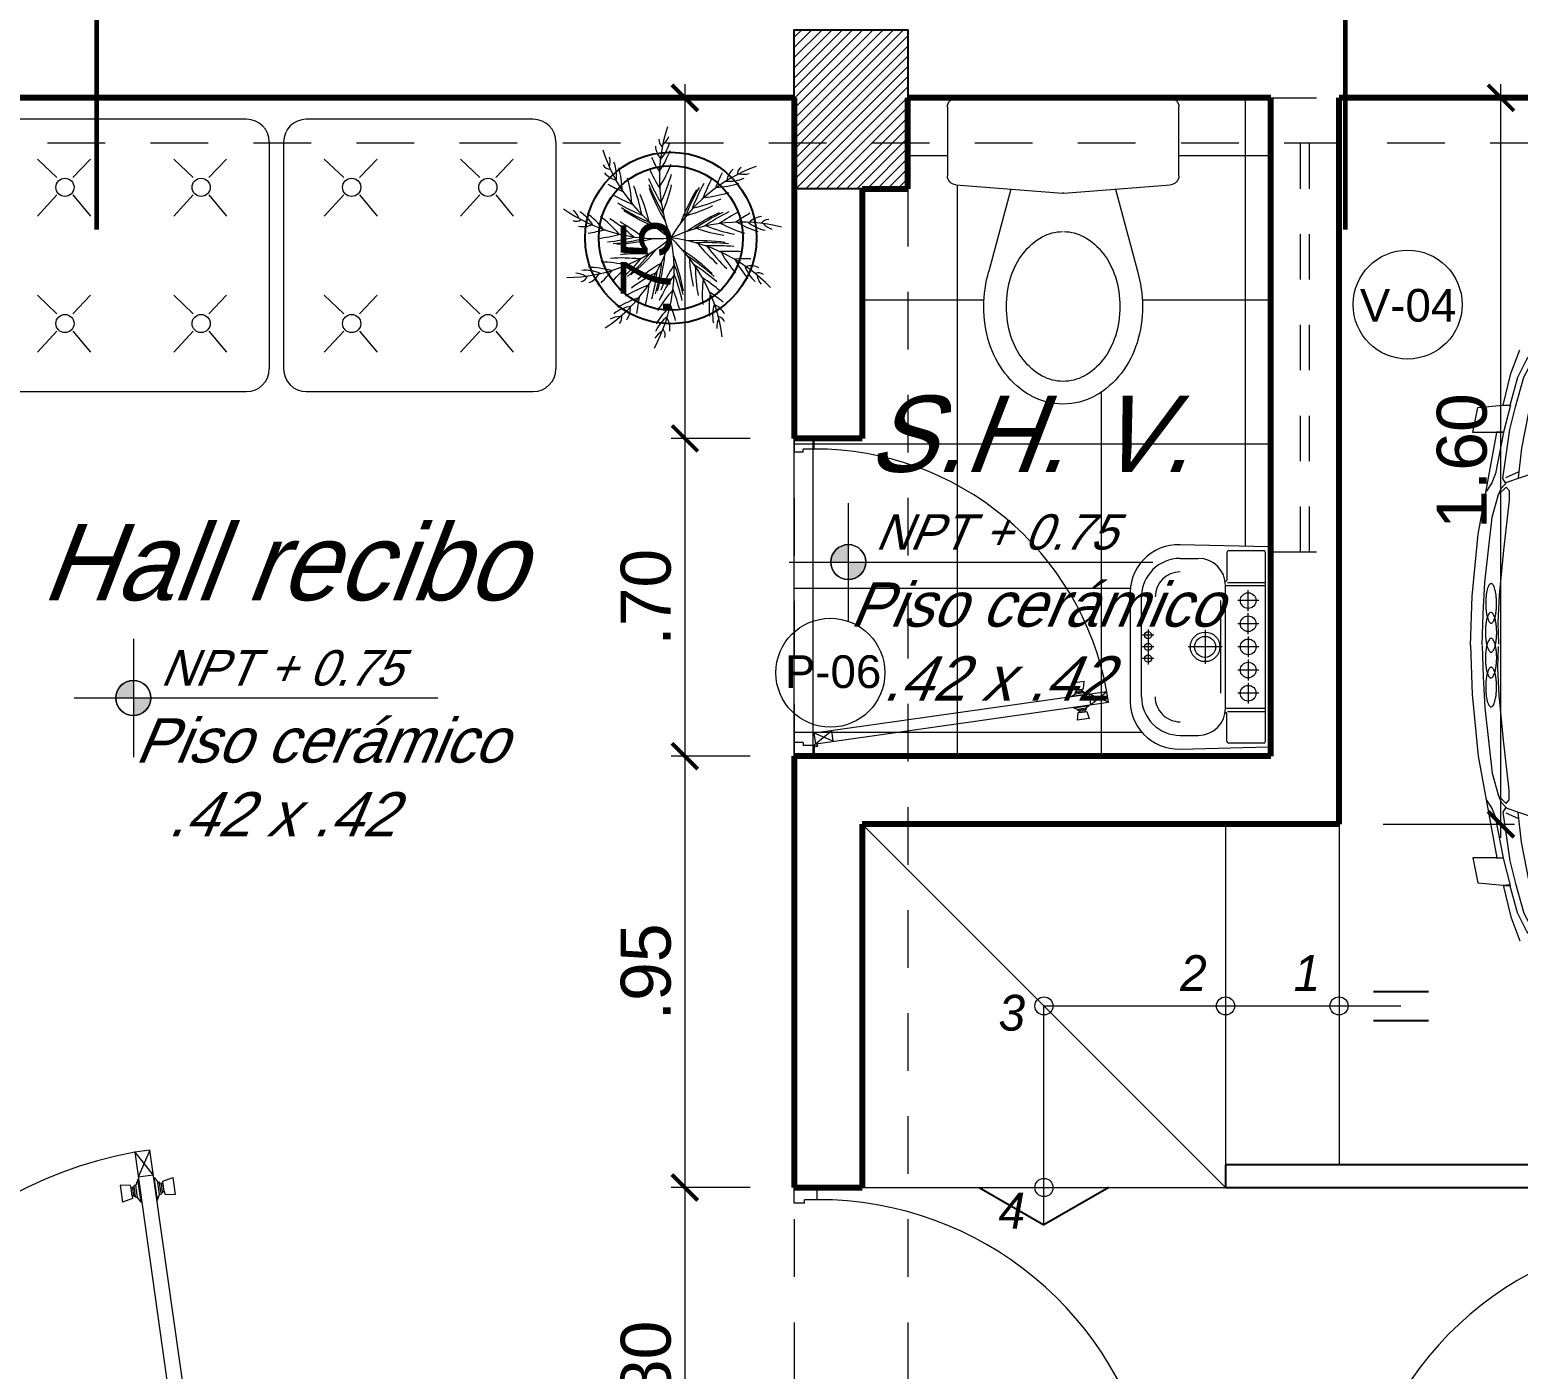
# Model space of a CAD drawing. Header units: millimetres. Extents: x 3779 to 7711, y 1445 to 3132.
# Drawn here: x 3863.638 to 3866.917, y 1485.009 to 1487.959 of the extents above; entities that cross this region are included whole.
import ezdxf

# ---------------------------------------------------------------- set-up
doc = ezdxf.new("R2010")
doc.units = ezdxf.units.MM
doc.header["$PDMODE"] = 3
for name, pattern in [('ACAD_ISO10W100', [18.5, 12, -3, 0.5, -3]), ('CENTER2', [1.125, 0.75, -0.125, 0.125, -0.125]), ('HIDDEN', [9.525, 6.35, -3.175])]:
    doc.linetypes.add(name, pattern=pattern)
for name, color, linetype, lineweight in [('cotas', 7, 'Continuous', 5), ('LINEA-DE-CORTE', 6, 'ACAD_ISO10W100', 60), ('MOBILIARIOS', 151, 'Continuous', 5), ('PERSONA', 7, 'Continuous', 9), ('pluma 0.5', 41, 'Continuous', 5), ('pluma 1', 1, 'Continuous', 9), ('pluma 2.5', 30, 'Continuous', 25), ('pluma 8', 98, 'Continuous', 80), ('proyecciones', 32, 'HIDDEN', 9), ('PUERTAS', 33, 'Continuous', 9), ('SANITARIOS', 40, 'Continuous', 9), ('TEXTO', 7, 'Continuous', 9), ('TEXTURAS', 35, 'Continuous', 5), ('VEJETACION', 3, 'Continuous', 9)]:
    doc.layers.add(name, color=color, linetype=linetype, lineweight=lineweight)
doc.styles.add('nombreambiente', font='stylu.ttf', dxfattribs={"oblique": 20})
doc.styles.get("Standard").update_dxf_attribs({"font": 'arial.ttf'})
doc.styles.add('TIMES', font='arial.ttf', dxfattribs={"height": 0.11})
doc.dimstyles.new('julio', dxfattribs={"dimtxt": 0.11, "dimasz": 0.057, "dimexe": 0.03, "dimexo": 0.097, "dimgap": 0.0295, "dimtad": 1, "dimzin": 4, "dimdsep": 46, "dimtxsty": 'TIMES', "dimblk": 'ARCHTICK', "dimcen": 0, "dimdle": 0.03, "dimclrd": 256, "dimclre": 256, "dimclrt": 256, "dimadec": 0, "dimazin": 0, "dimtfac": 1, "dimtix": 1, "dimtmove": 2, "dimatfit": 2, "dimldrblk": 'ARCHTICK', "dimfxl": 1, "dimtolj": 1, "dimtzin": 0, "dimlwd": 5, "dimlwe": 5, "dimarcsym": 0})

# ---------------------------------------------------------------- blocks, each defined once
blk = doc.blocks.new('khjkhjk')
at = {"layer": 'SANITARIOS'}
for p, q in [((987.6691, 424.6484), (987.8206, 424.6484)), ((987.6491, 424.1584), (987.6491, 424.6284)), ((987.8405, 424.6299), (987.8589, 424.3949)), ((987.85, 424.5084), (988.0309, 424.5568)), ((987.8589, 424.3918), (987.8405, 424.1568)), ((987.85, 424.2783), (988.0309, 424.2299)), ((987.8206, 424.1384), (987.6691, 424.1384))]:
    blk.add_line(p, q, dxfattribs=at)
for centre, radius, start, end in [((987.6691, 424.6284), 0.02, 90, 180), ((987.8206, 424.6284), 0.02, 4.4846, 90), ((988.1086, 424.3013), 0.2671, 90, 106.9016), ((988.1086, 424.3013), 0.2671, 72.5782, 90), ((988.1228, 424.3465), 0.2197, 52.8533, 72.5782), ((988.0944, 424.3465), 0.1697, 107.4218, 127.1467), ((988.1086, 424.3013), 0.2171, 90, 107.4218), ((988.1086, 424.3013), 0.2171, 72.5782, 90), ((988.1228, 424.3465), 0.1697, 52.8533, 72.5782), ((988.1445, 424.3751), 0.1837, 28.6682, 52.8533), ((988.0727, 424.3751), 0.1337, 127.1467, 151.3318), ((988.1445, 424.3751), 0.1337, 28.6682, 52.8533), ((988.0393, 424.3934), 0.0958, 151.3318, 179.1537), ((988.1778, 424.3934), 0.0958, 360, 28.6682), ((988.1778, 424.3934), 0.1458, 360, 28.6682), ((987.839, 424.3934), 0.02, 355.5154, 4.4846), ((988.0393, 424.3934), 0.0958, 180.8463, 208.6682), ((988.1778, 424.3934), 0.0958, 331.3318, 0), ((988.1778, 424.3934), 0.1458, 331.3318, 0), ((988.0727, 424.4116), 0.1337, 208.6682, 232.8533), ((988.1445, 424.4116), 0.1337, 307.1467, 331.3318), ((988.1445, 424.4116), 0.1837, 307.1467, 331.3318), ((988.0944, 424.4403), 0.1697, 232.8533, 252.5782), ((988.1086, 424.4855), 0.2171, 252.5782, 270), ((988.1086, 424.4855), 0.2171, 270, 287.4218), ((988.1228, 424.4403), 0.1697, 287.4218, 307.1467), ((988.1228, 424.4403), 0.2197, 287.4218, 307.1467), ((988.1086, 424.4855), 0.2671, 253.0984, 270), ((988.1086, 424.4855), 0.2671, 270, 287.4218), ((987.6691, 424.1584), 0.02, 180, 270), ((987.8206, 424.1584), 0.02, 270, 355.5154)]:
    blk.add_arc(centre, radius, start, end, dxfattribs=at)
blk = doc.blocks.new('iiuyu')
at = {"layer": 'pluma 1', "ltscale": 0.3}
h = blk.add_hatch(color=256, dxfattribs=at)
h.paths.add_polyline_path([(1118.6362, 393.0279, 0.414214), (1118.5977, 392.9893), (1118.6362, 392.9893)])
h.paths.add_polyline_path([(1118.6747, 392.9893), (1118.6362, 392.9893), (1118.6362, 392.9508, 0.414214)])
for p, q in [((1118.6362, 393.1195), (1118.6362, 392.8592)), ((1118.506, 392.9893), (1119.307, 392.9893))]:
    blk.add_line(p, q, dxfattribs=at)
blk.add_circle((1118.6362, 392.9893), 0.0385, dxfattribs=at)
for start, end in [(0, 180), (180, 0)]:
    blk.add_arc((1118.6362, 392.9893), 0.0385, start, end, dxfattribs=at)
blk = doc.blocks.new('lavavo 3')
at = {"layer": 'SANITARIOS'}
for p, q in [((1138.5237, 375.7609), (1138.5237, 375.8379)), ((1138.9437, 375.8419), (1138.5277, 375.8419)), ((1138.5937, 375.7584), (1138.5937, 375.8419)), ((1138.6007, 375.7539), (1138.6007, 375.8419)), ((1138.8707, 375.7539), (1138.8707, 375.8419)), ((1138.8777, 375.7584), (1138.8777, 375.8419)), ((1138.9477, 375.8379), (1138.9477, 375.7609)), ((1138.5277, 375.7569), (1138.5887, 375.7569)), ((1138.5907, 375.7539), (1138.5907, 375.7549)), ((1138.8707, 375.7539), (1138.6007, 375.7539)), ((1138.8807, 375.753), (1138.8807, 375.7549)), ((1138.9437, 375.7569), (1138.8827, 375.7569)), ((1138.8377, 375.7439), (1138.6337, 375.7439)), ((1138.5407, 375.6539), (1138.5407, 375.6939)), ((1138.9307, 375.6539), (1138.9307, 375.6939)), ((1138.8457, 375.5689), (1138.6257, 375.5689))]:
    blk.add_line(p, q, dxfattribs=at)
at = {"layer": 'SANITARIOS', "color": 4, "linetype": 'CENTER2', "ltscale": 0.04}
for p, q in [((1138.6337, 375.8269), (1138.6337, 375.7809)), ((1138.6847, 375.8269), (1138.6847, 375.7809)), ((1138.7357, 375.8269), (1138.7357, 375.7809)), ((1138.7867, 375.8269), (1138.7867, 375.7809)), ((1138.8377, 375.8269), (1138.8377, 375.7809)), ((1138.6567, 375.8039), (1138.6107, 375.8039)), ((1138.7077, 375.8039), (1138.6617, 375.8039)), ((1138.7127, 375.8039), (1138.7587, 375.8039)), ((1138.7637, 375.8039), (1138.8097, 375.8039)), ((1138.8147, 375.8039), (1138.8607, 375.8039)), ((1138.6982, 375.7089), (1138.7732, 375.7089))]:
    blk.add_line(p, q, dxfattribs=at)
at = {"layer": 'SANITARIOS', "color": 4}
blk.add_line((1138.7357, 375.7464), (1138.7357, 375.6714), dxfattribs=at)
at = {"layer": 'SANITARIOS', "color": 4, "linetype": 'CENTER2', "ltscale": 0.02}
for p, q in [((1138.7099, 375.5961), (1138.7099, 375.5706)), ((1138.7357, 375.5961), (1138.7357, 375.5706)), ((1138.7614, 375.5961), (1138.7614, 375.5706)), ((1138.6972, 375.5834), (1138.7227, 375.5834)), ((1138.7229, 375.5834), (1138.7484, 375.5834)), ((1138.7487, 375.5834), (1138.7742, 375.5834))]:
    blk.add_line(p, q, dxfattribs=at)
at = {"layer": 'SANITARIOS'}
blk.add_lwpolyline([(1138.5157, 375.8489), (1138.5107, 375.6539, 0.445971), (1138.6257, 375.5439), (1138.8457, 375.5439, 0.445971), (1138.9607, 375.6539), (1138.9557, 375.8489, 0.414214), (1138.9507, 375.8539), (1138.5207, 375.8539, 0.414214)], format="xyb", close=True, dxfattribs=at)
for centre, radius in [((1138.6337, 375.8039), 0.0173), ((1138.6847, 375.8039), 0.0173), ((1138.7357, 375.8039), 0.0173), ((1138.7867, 375.8039), 0.0173), ((1138.8377, 375.8039), 0.0173), ((1138.7357, 375.7089), 0.0325), ((1138.7357, 375.7089), 0.0232), ((1138.7099, 375.5834), 0.00775), ((1138.7357, 375.5834), 0.00775), ((1138.7614, 375.5834), 0.00775)]:
    blk.add_circle(centre, radius, dxfattribs=at)
for centre, radius, start, end in [((1138.5277, 375.8379), 0.004, 90, 180), ((1138.9437, 375.8379), 0.004, 360, 90), ((1138.5277, 375.7609), 0.004, 180, 270), ((1138.6007, 375.6939), 0.06, 90, 180), ((1138.5887, 375.7549), 0.002, 0, 90), ((1138.8707, 375.6939), 0.06, 0, 90), ((1138.8827, 375.7549), 0.002, 90, 180), ((1138.9437, 375.7609), 0.004, 270, 0), ((1138.6257, 375.6539), 0.085, 180, 270), ((1138.6257, 375.6539), 0.055, 180, 270), ((1138.8457, 375.6539), 0.085, 270, 0), ((1138.8457, 375.6539), 0.055, 270, 0)]:
    blk.add_arc(centre, radius, start, end, dxfattribs=at)
blk = doc.blocks.new('eqwqewr')
at = {"layer": 'PUERTAS'}
for p, q in [((0.1178, 0.7625, 4483.175), (0.0879, 0.7582, 4483.175)), ((0.0879, 0.7582, 4483.175), (0.2051, -0.0706, 4483.175)), ((0.235, -0.0663, 4483.175), (0.1178, 0.7625, 4483.175)), ((0.1248, 0.713, 4483.175), (0.0949, 0.7087, 4483.175)), ((0.1254, 0.7084, 4483.175), (0.1268, 0.7086, 4483.175)), ((0.1331, 0.6637, 4483.175), (0.1268, 0.7086, 4483.175)), ((0.1268, 0.7086, 4483.175), (0.1336, 0.6992, 4483.175)), ((0.1437, 0.7013, 4483.175), (0.1635, 0.7082, 4483.175)), ((0.1635, 0.7082, 4483.175), (0.1684, 0.6743, 4483.175)), ((0.0589, 0.6934, 4483.175), (0.0637, 0.6595, 4483.175)), ((0.0799, 0.6922, 4483.175), (0.0589, 0.6934, 4483.175)), ((0.0806, 0.6868, 4483.175), (0.0799, 0.6922, 4483.175)), ((0.084, 0.6873, 4483.175), (0.0806, 0.6868, 4483.175)), ((0.0828, 0.6718, 4483.175), (0.0806, 0.6868, 4483.175)), ((0.0871, 0.6898, 4483.175), (0.0837, 0.6893, 4483.175)), ((0.084, 0.6873, 4483.175), (0.0837, 0.6893, 4483.175)), ((0.0862, 0.6723, 4483.175), (0.084, 0.6873, 4483.175)), ((0.0902, 0.693, 4483.175), (0.0868, 0.6925, 4483.175)), ((0.0871, 0.6898, 4483.175), (0.0868, 0.6925, 4483.175)), ((0.0898, 0.6708, 4483.175), (0.0871, 0.6898, 4483.175)), ((0.0942, 0.704, 4483.175), (0.0902, 0.693, 4483.175)), ((0.0936, 0.6685, 4483.175), (0.0902, 0.693, 4483.175)), ((0.0955, 0.7042, 4483.175), (0.0942, 0.704, 4483.175)), ((0.1005, 0.6591, 4483.175), (0.0942, 0.704, 4483.175)), ((0.0987, 0.6817, 4483.175), (0.0987, 0.6817, 4483.175)), ((0.0987, 0.6817, 4483.175), (0.0987, 0.6817, 4483.175)), ((0.1336, 0.6992, 4483.175), (0.137, 0.6996, 4483.175)), ((0.1371, 0.6747, 4483.175), (0.1336, 0.6992, 4483.175)), ((0.1374, 0.6969, 4483.175), (0.137, 0.6996, 4483.175)), ((0.1374, 0.6969, 4483.175), (0.1408, 0.6974, 4483.175)), ((0.1401, 0.6779, 4483.175), (0.1374, 0.6969, 4483.175)), ((0.1411, 0.6954, 4483.175), (0.1408, 0.6974, 4483.175)), ((0.1411, 0.6954, 4483.175), (0.1445, 0.6958, 4483.175)), ((0.1432, 0.6804, 4483.175), (0.1411, 0.6954, 4483.175)), ((0.1432, 0.6804, 4483.175), (0.1466, 0.6809, 4483.175)), ((0.1432, 0.6804, 4483.175), (0.1435, 0.6784, 4483.175)), ((0.1445, 0.6958, 4483.175), (0.1437, 0.7013, 4483.175)), ((0.1466, 0.6809, 4483.175), (0.1445, 0.6958, 4483.175)), ((0.1466, 0.6809, 4483.175), (0.1474, 0.6755, 4483.175)), ((0.0835, 0.6664, 4483.175), (0.0637, 0.6595, 4483.175)), ((0.0862, 0.6723, 4483.175), (0.0828, 0.6718, 4483.175)), ((0.0828, 0.6718, 4483.175), (0.0835, 0.6664, 4483.175)), ((0.0862, 0.6723, 4483.175), (0.0864, 0.6703, 4483.175)), ((0.0898, 0.6708, 4483.175), (0.0864, 0.6703, 4483.175)), ((0.0898, 0.6708, 4483.175), (0.0902, 0.6681, 4483.175)), ((0.0936, 0.6685, 4483.175), (0.0902, 0.6681, 4483.175)), ((0.1005, 0.6591, 4483.175), (0.0936, 0.6685, 4483.175)), ((0.1019, 0.6593, 4483.175), (0.1005, 0.6591, 4483.175)), ((0.1318, 0.6635, 4483.175), (0.1331, 0.6637, 4483.175)), ((0.1331, 0.6637, 4483.175), (0.1371, 0.6747, 4483.175)), ((0.1371, 0.6747, 4483.175), (0.1405, 0.6752, 4483.175)), ((0.1401, 0.6779, 4483.175), (0.1435, 0.6784, 4483.175)), ((0.1401, 0.6779, 4483.175), (0.1405, 0.6752, 4483.175)), ((0.1474, 0.6755, 4483.175), (0.1684, 0.6743, 4483.175)), ((0.228, -0.0168, 4483.175), (0.1981, -0.021, 4483.175)), ((-0.5995, -0.0707, 4483.175), (-0.6297, -0.0707, 4483.175)), ((-0.6297, -0.0707, 4483.175), (-0.6297, -0.1273, 4483.175)), ((-0.5995, -0.0707, 4483.175), (-0.5995, -0.1019, 4483.175)), ((0.235, -0.0663, 4483.175), (0.2051, -0.0706, 4483.175)), ((0.2401, -0.0707, 4483.175), (0.2401, -0.1019, 4483.175)), ((0.2401, -0.0707, 4483.175), (0.2703, -0.0707, 4483.175)), ((0.2401, -0.0707, 4483.175), (0.2401, -0.1019, 4483.175)), ((0.2703, -0.0707, 4483.175), (0.2703, -0.1273, 4483.175)), ((-0.5909, -0.1019, 4483.175), (-0.5995, -0.1019, 4483.175)), ((-0.5909, -0.1019, 4483.175), (-0.5909, -0.1273, 4483.175)), ((0.2315, -0.1019, 4483.175), (0.2401, -0.1019, 4483.175)), ((0.2315, -0.1019, 4483.175), (0.2315, -0.1273, 4483.175)), ((-0.5909, -0.1273, 4483.175), (-0.6297, -0.1273, 4483.175)), ((0.2315, -0.1273, 4483.175), (0.2703, -0.1273, 4483.175))]:
    blk.add_line(p, q, dxfattribs=at)
for radius in [0.00461, 0.000461]:
    blk.add_circle((0.2397, -0.0661, 4483.175), radius, dxfattribs=at)
at = {"layer": 'TEXTURAS', "linetype": 'Continuous', "extrusion": (-4.60854e-07, -6.59516e-08, 1)}
for p, q in [((0.0879, 0.7582, 4483.175), (0.1248, 0.713, 4483.175)), ((0.1178, 0.7625, 4483.175), (0.0949, 0.7087, 4483.175)), ((0.1981, -0.021, 4483.175), (0.235, -0.0663, 4483.175)), ((0.228, -0.0168, 4483.175), (0.2051, -0.0706, 4483.175))]:
    blk.add_line(p, q, dxfattribs=at)
at = {"layer": 'TEXTURAS'}
blk.add_arc((0.2406, -0.0678, 4483.175), 0.8401, 100.4752, 180.1986, dxfattribs=at)
blk = doc.blocks.new('GFG')
at = {"layer": 'MOBILIARIOS'}
for p, q in [((607.121, 233.982), (607.1095, 233.9564)), ((607.7983, 233.982), (607.8097, 233.9564))]:
    blk.add_line(p, q, dxfattribs=at)
for points in [[(607.46, 234.0534), (607.3604, 234.0501), (607.2356, 234.038), (607.0304, 234.0004), (607.0304, 234.0488), (606.9799, 234.0387), (606.9749, 233.9873), (606.9114, 233.9721), (606.863, 233.954)], [(607.4593, 234.0534), (607.5589, 234.0501), (607.6837, 234.038), (607.8889, 234.0004), (607.8889, 234.0488), (607.9393, 234.0387), (607.9444, 233.9873), (608.0079, 233.9721), (608.0563, 233.954)], [(606.7855, 233.8234), (606.7899, 233.8173), (606.7996, 233.8261), (606.8216, 233.8754), (606.8489, 233.9124), (606.8815, 233.9397), (606.9194, 233.9582), (606.9757, 233.974), (606.9748, 233.9873), (606.9748, 233.9723), (607.0294, 233.9864), (607.0294, 234.0005), (607.0303, 233.9864), (607.113, 234.0031), (607.1315, 234.0102), (607.1491, 234.0216)], [(607.459, 234.0295), (607.3965, 234.0278), (607.3331, 234.0243), (607.2011, 234.0093), (607.1553, 233.997), (607.1403, 233.9811), (607.1474, 233.9749), (607.1667, 233.9749), (607.268, 233.9864), (607.3587, 233.9952), (607.4141, 233.9978), (607.4573, 233.997)], [(607.4602, 234.0295), (607.5227, 234.0278), (607.5861, 234.0243), (607.7182, 234.0093), (607.764, 233.997), (607.7789, 233.9811), (607.7719, 233.9749), (607.7525, 233.9749), (607.6513, 233.9864), (607.5606, 233.9952), (607.5051, 233.9978), (607.462, 233.997)], [(608.1337, 233.8234), (608.1293, 233.8173), (608.1196, 233.8261), (608.0976, 233.8754), (608.0703, 233.9124), (608.0378, 233.9397), (607.9999, 233.9582), (607.9436, 233.974), (607.9444, 233.9873), (607.9444, 233.9723), (607.8899, 233.9864), (607.8899, 234.0005), (607.889, 233.9864), (607.8062, 234.0031), (607.7877, 234.0102), (607.7701, 234.0216)], [(607.1315, 233.9829), (607.1227, 233.9881), (607.0241, 233.974), (606.9783, 233.9626), (606.9185, 233.9459), (606.8709, 233.9203), (606.841, 233.8877), (606.8102, 233.8296), (606.8031, 233.8023), (606.826, 233.8173), (606.8516, 233.8498)], [(607.1588, 233.9978), (607.143, 233.9917), (607.1306, 233.9802), (607.1025, 233.8974), (607.0505, 233.6076), (606.9734, 233.1967), (606.9443, 233.0485), (606.922, 232.9961), (606.8881, 232.9499), (606.8581, 232.9227), (606.8397, 232.8869)], [(607.7604, 233.9978), (607.7763, 233.9917), (607.7886, 233.9802), (607.8168, 233.8974), (607.8687, 233.6076), (607.9459, 233.1967), (607.9749, 233.0485), (607.9972, 232.9961), (608.0311, 232.9499), (608.0612, 232.9227), (608.0796, 232.8869)], [(607.7877, 233.9829), (607.7965, 233.9881), (607.8951, 233.974), (607.9409, 233.9626), (608.0008, 233.9459), (608.0483, 233.9203), (608.0783, 233.8877), (608.1091, 233.8296), (608.1161, 233.8023), (608.0932, 233.8173), (608.0677, 233.8498)], [(606.7757, 232.7019), (606.7854, 233.1764), (606.8118, 233.545), (606.8311, 233.7305), (606.848, 233.8389), (606.8621, 233.8745), (606.8938, 233.9018), (606.9519, 233.9291), (607.062, 233.9503), (607.1219, 233.9573)], [(608.1435, 232.7019), (608.1339, 233.1764), (608.1074, 233.545), (608.0882, 233.7305), (608.0713, 233.8389), (608.0571, 233.8745), (608.0254, 233.9018), (607.9673, 233.9291), (607.8573, 233.9503), (607.7974, 233.9573)]]:
    blk.add_lwpolyline(points, dxfattribs=at)
for points in [[(607.3352, 234.0118, 0.157943), (607.336, 234.0096, 0.089863), (607.3382, 234.0075, 0.04893), (607.3419, 234.0056, 0.030507), (607.3469, 234.004, 0.021648), (607.3529, 234.0026, 0.017064), (607.3598, 234.0015, 0.014682), (607.3673, 234.0009, 0.013651), (607.3751, 234.0007, 0.013651), (607.3829, 234.0008, 0.014682), (607.3904, 234.0014, 0.017064), (607.3973, 234.0024, 0.021648), (607.4034, 234.0038, 0.030507), (607.4084, 234.0054, 0.04893), (607.4121, 234.0073, 0.089863), (607.4144, 234.0094, 0.157943), (607.4151, 234.0115, 0.157943), (607.4144, 234.0137, 0.089863), (607.4121, 234.0157, 0.04893), (607.4084, 234.0176, 0.030507), (607.4034, 234.0193, 0.021648), (607.3974, 234.0207, 0.017064), (607.3905, 234.0217, 0.014682), (607.383, 234.0224, 0.013651), (607.3752, 234.0226, 0.013651), (607.3674, 234.0224, 0.014682), (607.3599, 234.0218, 0.017064), (607.353, 234.0208, 0.021648), (607.3469, 234.0195, 0.030507), (607.342, 234.0178, 0.04893), (607.3383, 234.016, 0.089863), (607.336, 234.0139, 0.157943)], [(607.3934, 234.012, 0.1542), (607.3942, 234.0098, 0.089935), (607.3965, 234.0076, 0.049765), (607.4002, 234.0057, 0.031256), (607.4051, 234.0039, 0.022257), (607.4112, 234.0025, 0.017575), (607.4181, 234.0014, 0.015137), (607.4256, 234.0007, 0.014079), (607.4335, 234.0004, 0.014079), (607.4413, 234.0006, 0.015137), (607.4488, 234.0012, 0.017575), (607.4557, 234.0022, 0.022257), (607.4618, 234.0036, 0.031256), (607.4668, 234.0052, 0.049765), (607.4705, 234.0072, 0.089935), (607.4728, 234.0093, 0.1542), (607.4736, 234.0115, 0.1542), (607.4729, 234.0137, 0.089935), (607.4706, 234.0159, 0.049765), (607.4669, 234.0179, 0.031256), (607.4619, 234.0196, 0.022257), (607.4559, 234.0211, 0.017575), (607.4489, 234.0222, 0.015137), (607.4414, 234.0229, 0.014079), (607.4336, 234.0231, 0.014079), (607.4258, 234.023, 0.015137), (607.4183, 234.0224, 0.017575), (607.4113, 234.0214, 0.022257), (607.4052, 234.02, 0.031256), (607.4002, 234.0183, 0.049765), (607.3965, 234.0163, 0.089935), (607.3942, 234.0142, 0.1542)], [(607.5258, 234.012, 0.1542), (607.525, 234.0142, 0.089935), (607.5227, 234.0163, 0.049765), (607.519, 234.0183, 0.031256), (607.514, 234.02, 0.022257), (607.508, 234.0214, 0.017575), (607.501, 234.0224, 0.015137), (607.4935, 234.023, 0.014079), (607.4857, 234.0231, 0.014079), (607.4778, 234.0229, 0.015137), (607.4703, 234.0222, 0.017575), (607.4634, 234.0211, 0.022257), (607.4573, 234.0196, 0.031256), (607.4524, 234.0179, 0.049765), (607.4487, 234.0159, 0.089935), (607.4464, 234.0137, 0.1542), (607.4456, 234.0115, 0.1542), (607.4464, 234.0093, 0.089935), (607.4487, 234.0072, 0.049765), (607.4524, 234.0052, 0.031256), (607.4574, 234.0036, 0.022257), (607.4635, 234.0022, 0.017575), (607.4705, 234.0012, 0.015137), (607.478, 234.0006, 0.014079), (607.4858, 234.0004, 0.014079), (607.4936, 234.0007, 0.015137), (607.5011, 234.0014, 0.017575), (607.5081, 234.0025, 0.022257), (607.5141, 234.0039, 0.031256), (607.5191, 234.0057, 0.049765), (607.5228, 234.0076, 0.089935), (607.5251, 234.0098, 0.1542)], [(607.5841, 234.0118, 0.157943), (607.5833, 234.0139, 0.089863), (607.581, 234.016, 0.04893), (607.5773, 234.0178, 0.030507), (607.5723, 234.0195, 0.021648), (607.5663, 234.0208, 0.017064), (607.5594, 234.0218, 0.014682), (607.5519, 234.0224, 0.013651), (607.5441, 234.0226, 0.013651), (607.5363, 234.0224, 0.014682), (607.5288, 234.0217, 0.017064), (607.5219, 234.0207, 0.021648), (607.5158, 234.0193, 0.030507), (607.5109, 234.0176, 0.04893), (607.5072, 234.0157, 0.089863), (607.5049, 234.0137, 0.157943), (607.5041, 234.0115, 0.157943), (607.5049, 234.0094, 0.089863), (607.5072, 234.0073, 0.04893), (607.5109, 234.0054, 0.030507), (607.5159, 234.0038, 0.021648), (607.5219, 234.0024, 0.017064), (607.5288, 234.0014, 0.014682), (607.5363, 234.0008, 0.013651), (607.5441, 234.0007, 0.013651), (607.5519, 234.0009, 0.014682), (607.5594, 234.0015, 0.017064), (607.5663, 234.0026, 0.021648), (607.5724, 234.004, 0.030507), (607.5774, 234.0056, 0.04893), (607.581, 234.0075, 0.089863), (607.5833, 234.0096, 0.157943)]]:
    blk.add_lwpolyline(points, format="xyb", close=True, dxfattribs=at)
blk = doc.blocks.new('tghgh')
at = {"layer": 'MOBILIARIOS', "rotation": 270}
blk.add_blockref('GFG', (752.2786, 1034.0087), dxfattribs=at)
blk = doc.blocks.new('puf')
at = {"layer": 'MOBILIARIOS', "linetype": 'Continuous'}
for p, q in [((3871.1465, 1538.8192), (3870.9831, 1538.8192)), ((3871.4831, 1538.8192), (3871.1058, 1538.8192)), ((3870.9331, 1538.7692), (3870.9331, 1538.2692)), ((3871.5331, 1538.7692), (3871.5331, 1538.2692)), ((3871.0655, 1538.6907), (3871.0227, 1538.7315)), ((3871.1003, 1538.6907), (3871.1391, 1538.7315)), ((3871.3655, 1538.6907), (3871.3227, 1538.7315)), ((3871.4003, 1538.6907), (3871.4391, 1538.7315)), ((3871.0655, 1538.6527), (3871.0227, 1538.606)), ((3871.1003, 1538.6527), (3871.1391, 1538.606)), ((3871.3655, 1538.6527), (3871.3227, 1538.606)), ((3871.4003, 1538.6527), (3871.4391, 1538.606)), ((3871.0655, 1538.3907), (3871.0227, 1538.4315)), ((3871.1003, 1538.3907), (3871.1391, 1538.4315)), ((3871.3655, 1538.3907), (3871.3227, 1538.4315)), ((3871.4003, 1538.3907), (3871.4391, 1538.4315)), ((3871.0655, 1538.3527), (3871.0227, 1538.306)), ((3871.1003, 1538.3527), (3871.1391, 1538.306)), ((3871.3655, 1538.3527), (3871.3227, 1538.306)), ((3871.4003, 1538.3527), (3871.4391, 1538.306)), ((3870.9831, 1538.2192), (3871.4831, 1538.2192))]:
    blk.add_line(p, q, dxfattribs=at)
for centre in [(3871.0831, 1538.6692), (3871.3831, 1538.6692), (3871.0831, 1538.3692), (3871.3831, 1538.3692)]:
    blk.add_circle(centre, 0.02, dxfattribs=at)
for centre, start, end in [((3870.9831, 1538.7692), 90, 180), ((3871.4831, 1538.7692), 0, 90), ((3870.9831, 1538.2692), 180, 270), ((3870.9831, 1538.2692), 180, 270), ((3871.4831, 1538.2692), 270, 0)]:
    blk.add_arc(centre, 0.05, start, end, dxfattribs=at)
blk = doc.blocks.new('planta  2')
at = {"layer": 'VEJETACION', "linetype": 'Continuous'}
for centre, radius, start, end in [((1148.833, 387.673), 3.007, 161.8706, 201.5936), ((1146.124, 388.269), 0.37, 182.879, 221.5346), ((1145.973, 388.364), 0.155, 173.7791, 233.0395), ((1145.308, 388.494), 0.727, 317.4391, 345.0127), ((1145.665, 388.559), 0.359, 308.4321, 338.3515), ((1147.648, 389.105), 3.007, 197.8706, 237.5936), ((1144.564, 387.96), 0.359, 344.4321, 14.3515), ((1148.865, 389.61), 3.548, 206.1883, 211.1386), ((1144.26, 388.852), 1.891, 326.0526, 338.8318), ((1144.929, 387.983), 0.155, 209.7791, 269.0395), ((1145.106, 387.995), 0.37, 218.879, 257.5346), ((1144.314, 387.697), 0.727, 353.4391, 21.0127), ((1143.256, 387.371), 1.891, 2.0526, 14.8318), ((1148.867, 389.316), 3.548, 204.5673, 211.2107), ((1143.88, 388.742), 2.311, 327.5529, 339.111), ((1143.044, 388.562), 3.114, 334.6755, 344.6307), ((1148.638, 385.058), 3.007, 110.1725, 149.8955), ((1150.178, 386.233), 3.548, 154.4902, 159.4404), ((1147.427, 387.553), 0.37, 131.1808, 169.8364), ((1147.408, 387.73), 0.155, 122.081, 181.3414), ((1147.37, 388.094), 0.359, 256.734, 286.6534), ((1146.536, 390.69), 3.548, 242.1883, 247.1386), ((1143.013, 387.059), 2.311, 3.5529, 15.111), ((1142.442, 386.421), 3.114, 10.6755, 20.6307), ((1148.895, 389.043), 3.548, 202.9483, 211.3077), ((1148.928, 388.861), 3.548, 201.6825, 211.4019), ((1148.96, 388.726), 3.548, 200.5186, 211.4981), ((1143.26, 388.162), 2.858, 337.0347, 347.4268), ((1149.544, 385.611), 3.548, 148.8205, 159.8), ((1149.63, 385.72), 3.548, 149.9844, 159.7037), ((1149.752, 385.859), 3.548, 151.2501, 159.6096), ((1149.949, 386.049), 3.548, 152.8691, 159.5126), ((1146.729, 389.377), 1.891, 274.3545, 287.1337), ((1147.098, 388.333), 0.727, 265.741, 293.3146), ((1146.71, 390.454), 3.548, 240.5673, 247.2107), ((1146.893, 390.25), 3.548, 238.9483, 247.3077), ((1142.852, 386.225), 2.858, 13.0347, 23.4268), ((1145.568, 389.735), 2.858, 285.3366, 295.7287), ((1145.748, 390.152), 3.114, 282.9774, 292.9325), ((1146.408, 389.607), 2.311, 275.8548, 287.4128), ((1145.791, 389.563), 3.007, 234.9681, 274.6912), ((1144.298, 387.028), 0.155, 246.8767, 306.1371), ((1144.022, 386.789), 0.359, 21.5297, 51.4491), ((1143.981, 386.43), 0.727, 30.5366, 58.1102), ((1143.333, 385.53), 1.891, 39.1502, 51.9294), ((1143.328, 385.136), 2.311, 40.6505, 52.2085), ((1143.257, 384.282), 3.114, 47.7731, 57.7282), ((1147.027, 390.122), 3.548, 237.6825, 247.4019), ((1147.132, 390.032), 3.548, 236.5186, 247.4981), ((1148.386, 383.793), 3.548, 114.3202, 125.2997), ((1148.518, 383.834), 3.548, 115.4841, 125.2035), ((1148.698, 383.879), 3.548, 116.7498, 125.1093), ((1148.968, 383.925), 3.548, 118.3688, 125.0123), ((1149.261, 383.946), 3.548, 119.9899, 124.9402), ((1147.742, 386.592), 0.37, 96.6805, 135.3361), ((1147.827, 386.749), 0.155, 87.5807, 146.8411), ((1144.433, 387.144), 0.37, 255.9765, 294.6321), ((1143.947, 390.156), 3.548, 279.2858, 284.2361), ((1144.229, 390.073), 3.548, 277.6648, 284.3082), ((1143.702, 384.373), 2.858, 50.1322, 60.5244), ((1147.326, 383.85), 3.007, 75.6722, 115.3952), ((1147.445, 389.443), 2.858, 250.8363, 261.2284), ((1147.829, 389.685), 3.114, 248.4771, 258.4323), ((1148.065, 388.862), 2.311, 241.3545, 252.9126), ((1148.2, 388.491), 1.891, 239.8542, 252.6334), ((1147.912, 387.421), 0.727, 231.2407, 258.8143), ((1148.001, 387.07), 0.359, 222.2337, 252.1531), ((1144.076, 388.846), 3.007, 270.9681, 310.6912), ((1143.15, 387.407), 3.007, 304.0339, 343.7569), ((1144.498, 390.021), 3.548, 276.0458, 284.4052), ((1144.682, 389.999), 3.548, 274.7801, 284.4994), ((1144.82, 389.991), 3.548, 273.6161, 284.5957), ((1143.039, 388.621), 3.548, 309.6161, 320.5957), ((1143.089, 385.974), 3.007, 331.6319, 11.355), ((1145.689, 383.58), 3.007, 43.6319, 83.355), ((1144, 384.354), 3.007, 7.6319, 47.355), ((1144.343, 383.35), 3.548, 46.2799, 57.2595), ((1146.557, 382.969), 3.548, 82.2799, 93.2595), ((1146.691, 382.933), 3.548, 83.4439, 93.1632), ((1148.757, 388.257), 2.858, 218.796, 229.1882), ((1146.867, 382.876), 3.548, 84.7096, 93.069), ((1149.211, 388.259), 3.114, 216.4368, 226.392), ((1144.686, 383.817), 2.311, 76.6505, 88.2085), ((1145.131, 383.085), 3.114, 83.7731, 93.7282), ((1142.513, 388.341), 3.548, 313.6648, 320.3082), ((1145.437, 383.42), 2.858, 86.1322, 96.5244), ((1142.761, 388.456), 3.548, 312.0458, 320.4052), ((1142.922, 388.547), 3.548, 310.7801, 320.4994), ((1147.251, 383.602), 2.858, 119.198, 129.5901), ((1142.346, 386.527), 3.548, 343.8458, 353.5652), ((1142.403, 386.653), 3.548, 342.6819, 353.6614), ((1148.486, 384.502), 2.858, 146.796, 157.1882), ((1142.777, 384.96), 3.548, 10.2799, 21.2595), ((1142.784, 384.822), 3.548, 11.4439, 21.1632), ((1144.431, 383.243), 3.548, 47.4439, 57.1632), ((1149.231, 386.335), 2.858, 182.796, 193.1882), ((1144.539, 383.093), 3.548, 48.7096, 57.069), ((1147.12, 382.772), 3.548, 86.3286, 92.972), ((1148.974, 387.436), 2.311, 209.3143, 220.8723), ((1147.38, 382.635), 3.548, 87.9496, 92.8999), ((1148.891, 387.05), 1.891, 207.814, 220.5932), ((1148.08, 386.296), 0.727, 199.2004, 226.774), ((1147.496, 385.684), 0.37, 64.6403, 103.2959), ((1144.275, 385.562), 0.359, 57.5297, 87.4491), ((1144.359, 385.918), 0.155, 282.8767, 342.1371), ((1144.454, 385.247), 0.727, 66.5366, 94.1102), ((1144.458, 384.139), 1.891, 75.1502, 87.9294), ((1144.399, 386.091), 0.37, 291.9765, 330.6321), ((1142.236, 388.242), 3.548, 315.2858, 320.2361), ((1147.177, 383.154), 3.114, 116.8388, 126.794), ((1142.26, 386.363), 3.548, 345.1116, 353.471), ((1148.628, 384.07), 3.114, 144.4368, 154.392), ((1142.784, 384.637), 3.548, 12.7096, 21.069), ((1149.6, 386.07), 3.114, 180.4368, 190.392), ((1148.924, 385.544), 2.311, 173.3143, 184.8723), ((1144.683, 382.86), 3.548, 50.3286, 56.972), ((1147.651, 385.771), 0.155, 55.5404, 114.8009), ((1147.969, 385.951), 0.359, 190.1934, 220.1128), ((1146.405, 383.525), 2.311, 109.7162, 121.2743), ((1142.115, 386.13), 3.548, 346.7306, 353.374), ((1147.772, 384.042), 2.311, 137.3143, 148.8723), ((1142.763, 384.363), 3.548, 14.3286, 20.972), ((1148.63, 385.28), 1.891, 171.814, 184.5932), ((1144.813, 382.596), 3.548, 51.9496, 56.8999), ((1145.43, 384.597), 0.727, 99.6024, 127.176), ((1146.038, 383.671), 1.891, 108.2159, 120.9952), ((1144.924, 385.274), 0.37, 325.0423, 3.6979), ((1141.937, 385.897), 3.548, 348.3516, 353.3019), ((1147.379, 384.001), 1.891, 135.814, 148.5932), ((1142.713, 384.074), 3.548, 15.9496, 20.8999), ((1147.531, 385.147), 0.727, 163.2004, 190.774), ((1146.699, 384.995), 0.37, 28.6403, 67.2959), ((1145.108, 384.764), 0.359, 90.5954, 120.5148), ((1144.984, 385.107), 0.155, 315.9424, 15.2029), ((1146.411, 384.54), 0.727, 127.2004, 154.774), ((1145.649, 384.906), 0.37, 352.6403, 31.2959), ((1147.238, 384.933), 0.359, 154.1934, 184.1128), ((1146.876, 384.974), 0.155, 19.5404, 78.8009), ((1146.049, 384.539), 0.359, 118.1934, 148.1128), ((1145.78, 384.785), 0.155, 343.5404, 42.8009)]:
    blk.add_arc(centre, radius, start, end, dxfattribs=at)
blk = doc.blocks.new('_ArchTick')
at = {"color": 0, "linetype": 'ByBlock', "lineweight": 40, "const_width": 0.15}
blk.add_lwpolyline([(-0.5, -0.5), (0.5, 0.5)], dxfattribs=at)
blk = doc.blocks.new('*D76')
at = {"layer": 'cotas', "lineweight": 5, "transparency": 16777216}
for p, q in [((3865.0812, 1487.8392), (3865.0812, 1487.0292)), ((3865.225, 1487.8092), (3865.0512, 1487.8092)), ((3865.225, 1487.0592), (3865.0512, 1487.0592))]:
    blk.add_line(p, q, dxfattribs=at)
at = {"layer": 'Defpoints', "color": 0, "transparency": 16777216}
for p in [(3865.322, 1487.8092), (3865.0812, 1487.0592), (3865.322, 1487.0592)]:
    blk.add_point(p, dxfattribs=at)
at = {"layer": 'cotas', "lineweight": 5, "transparency": 16777216, "xscale": 0.057, "yscale": 0.057, "zscale": 0.057}
for p, rotation in [((3865.0812, 1487.8092), 90), ((3865.0812, 1487.0592), 270)]:
    blk.add_blockref('_ArchTick', p, dxfattribs=dict(at, rotation=rotation))
at = {"layer": 'cotas', "transparency": 16777216, "insert": (3864.9958, 1487.4342), "char_height": 0.11, "attachment_point": 5, "rotation": 90, "style": 'TIMES'}
blk.add_mtext('\\A1;.75', dxfattribs=at)
blk = doc.blocks.new('*D77')
at = {"layer": 'cotas', "lineweight": 5, "transparency": 16777216}
for p, q in [((3865.0812, 1487.0892), (3865.0812, 1486.3292)), ((3865.225, 1487.0592), (3865.0512, 1487.0592)), ((3865.225, 1486.3592), (3865.0512, 1486.3592))]:
    blk.add_line(p, q, dxfattribs=at)
at = {"layer": 'Defpoints', "color": 0, "transparency": 16777216}
for p in [(3865.322, 1487.0592), (3865.0812, 1486.3592), (3865.322, 1486.3592)]:
    blk.add_point(p, dxfattribs=at)
at = {"layer": 'cotas', "lineweight": 5, "transparency": 16777216, "xscale": 0.057, "yscale": 0.057, "zscale": 0.057}
for p, rotation in [((3865.0812, 1487.0592), 90), ((3865.0812, 1486.3592), 270)]:
    blk.add_blockref('_ArchTick', p, dxfattribs=dict(at, rotation=rotation))
at = {"layer": 'cotas', "transparency": 16777216, "insert": (3864.9956, 1486.7092), "char_height": 0.11, "attachment_point": 5, "rotation": 90, "style": 'TIMES'}
blk.add_mtext('\\A1;.70', dxfattribs=at)
blk = doc.blocks.new('*D78')
at = {"layer": 'cotas', "lineweight": 5, "transparency": 16777216}
for p, q in [((3865.0812, 1486.3892), (3865.0812, 1485.3792)), ((3865.225, 1486.3592), (3865.0512, 1486.3592)), ((3865.225, 1485.4092), (3865.0512, 1485.4092))]:
    blk.add_line(p, q, dxfattribs=at)
at = {"layer": 'Defpoints', "color": 0, "transparency": 16777216}
for p in [(3865.322, 1486.3592), (3865.0812, 1485.4092), (3865.322, 1485.4092)]:
    blk.add_point(p, dxfattribs=at)
at = {"layer": 'cotas', "lineweight": 5, "transparency": 16777216, "xscale": 0.057, "yscale": 0.057, "zscale": 0.057}
for p, rotation in [((3865.0812, 1486.3592), 90), ((3865.0812, 1485.4092), 270)]:
    blk.add_blockref('_ArchTick', p, dxfattribs=dict(at, rotation=rotation))
at = {"layer": 'cotas', "transparency": 16777216, "insert": (3864.9956, 1485.8842), "char_height": 0.11, "attachment_point": 5, "rotation": 90, "style": 'TIMES'}
blk.add_mtext('\\A1;.95', dxfattribs=at)
blk = doc.blocks.new('*D79')
at = {"layer": 'cotas', "lineweight": 5, "transparency": 16777216}
for p, q in [((3865.0812, 1485.4392), (3865.0812, 1484.5792)), ((3865.225, 1485.4092), (3865.0512, 1485.4092)), ((3865.225, 1484.6092), (3865.0512, 1484.6092))]:
    blk.add_line(p, q, dxfattribs=at)
at = {"layer": 'Defpoints', "color": 0, "transparency": 16777216}
for p in [(3865.322, 1485.4092), (3865.0812, 1484.6092), (3865.322, 1484.6092)]:
    blk.add_point(p, dxfattribs=at)
at = {"layer": 'cotas', "lineweight": 5, "transparency": 16777216, "xscale": 0.057, "yscale": 0.057, "zscale": 0.057}
for p, rotation in [((3865.0812, 1485.4092), 90), ((3865.0812, 1484.6092), 270)]:
    blk.add_blockref('_ArchTick', p, dxfattribs=dict(at, rotation=rotation))
at = {"layer": 'cotas', "transparency": 16777216, "insert": (3864.9956, 1485.0092), "char_height": 0.11, "attachment_point": 5, "rotation": 90, "style": 'TIMES'}
blk.add_mtext('\\A1;.80', dxfattribs=at)
blk = doc.blocks.new('*D80')
at = {"layer": 'cotas', "lineweight": 5, "transparency": 16777216}
for p, q in [((3866.8787, 1486.1792), (3866.8787, 1487.8392)), ((3866.619, 1487.8092), (3866.9087, 1487.8092)), ((3866.619, 1486.2092), (3866.9087, 1486.2092))]:
    blk.add_line(p, q, dxfattribs=at)
at = {"layer": 'Defpoints', "color": 0, "transparency": 16777216}
for p in [(3866.522, 1487.8092), (3866.8787, 1487.8092), (3866.522, 1486.2092)]:
    blk.add_point(p, dxfattribs=at)
at = {"layer": 'cotas', "lineweight": 5, "transparency": 16777216, "xscale": 0.057, "yscale": 0.057, "zscale": 0.057}
for p, rotation in [((3866.8787, 1487.8092), 90), ((3866.8787, 1486.2092), 270)]:
    blk.add_blockref('_ArchTick', p, dxfattribs=dict(at, rotation=rotation))
at = {"layer": 'cotas', "transparency": 16777216, "insert": (3866.7931, 1487.0092), "char_height": 0.11, "attachment_point": 5, "rotation": 90, "style": 'TIMES'}
blk.add_mtext('\\A1;1.60', dxfattribs=at)

msp = doc.modelspace()

# ---------------------------------------------------------------- hatches: boundary and pattern name
at = {"layer": 'TEXTURAS'}
h = msp.add_hatch(dxfattribs=at)
h.set_pattern_fill('LINE', color=256, scale=0.005, angle=45)
h.set_pattern_definition([(45, (11.458548, -57.590765), (-0.01122532015, 0.01122532015), [])])
h.paths.add_polyline_path([(3865.572, 1487.8092), (3865.572, 1487.9592), (3865.322, 1487.9592), (3865.322, 1487.6092), (3865.572, 1487.6092)])
h = msp.add_hatch(dxfattribs=at)
h.set_pattern_fill('NET', color=256, scale=0.1)
h.set_pattern_definition([(0, (2.65855, -57.59076), (0, 0.3175), []), (90, (2.65855, -57.59076), (-0.3175, 2e-17), [])])
h.paths.add_polyline_path([(3866.062, 1486.71, -0.269444), (3866.1088, 1486.8067), (3866.1088, 1487.6145), (3866.0294, 1487.6083), (3866.0778, 1487.4274, -0.073881), (3866.0893, 1487.3497, -0.076164), (3866.0771, 1487.2697, -0.086279), (3866.0426, 1487.2029, -0.105921), (3865.9843, 1487.1526, -0.125745), (3865.9143, 1487.1347, -0.125745), (3865.8444, 1487.1526, -0.105921), (3865.7861, 1487.2029, -0.086279), (3865.7516, 1487.2697, -0.076164), (3865.7393, 1487.3497, -0.073881), (3865.7509, 1487.4274), (3865.7993, 1487.6083), (3865.6778, 1487.6178, -0.39147), (3865.6593, 1487.6377), (3865.6593, 1487.7892, -0.414214), (3865.6793, 1487.8092), (3865.572, 1487.8092), (3865.572, 1487.6092), (3865.472, 1487.6092), (3865.472, 1487.0592), (3865.322, 1487.0592), (3865.322, 1486.3592), (3866.1088, 1486.3592), (3866.1088, 1486.3933, -0.269444), (3866.062, 1486.49)])
h.paths.add_polyline_path([(3866.372, 1487.8092), (3866.1493, 1487.8092, -0.414214), (3866.1693, 1487.7892), (3866.1693, 1487.6377, -0.39147), (3866.1509, 1487.6178), (3866.1088, 1487.6145), (3866.1088, 1486.8067, -0.154648), (3866.1708, 1486.825), (3866.372, 1486.8199)])

# ---------------------------------------------------------------- linework, layer by layer
for radius in [0.1889, 0.1589]:
    msp.add_circle((3865.0502, 1487.5006), radius)
at = {"layer": 'LINEA-DE-CORTE', "ltscale": 0.05}
for p, q in [((3863.7854, 1488.9957), (3863.7854, 1487.5196)), ((3866.5355, 1488.9957), (3866.5355, 1487.5196))]:
    msp.add_line(p, q, dxfattribs=at)
at = {"layer": 'pluma 0.5'}
for p, q in [((3866.272, 1485.4092), (3865.472, 1486.2092)), ((3866.272, 1486.2092), (3866.272, 1485.4592)), ((3866.522, 1486.2092), (3866.522, 1485.4592))]:
    msp.add_line(p, q, dxfattribs=at)
at = {"layer": 'pluma 1'}
for p, q in [((3865.872, 1485.3268), (3865.872, 1485.8092)), ((3865.872, 1485.8092), (3866.6584, 1485.8092)), ((3865.472, 1485.4092), (3866.272, 1485.4092))]:
    msp.add_line(p, q, dxfattribs=at)
for centre, radius in [((3866.6731, 1487.354), 0.12), ((3865.4016, 1486.5431), 0.12), ((3865.872, 1485.8092), 0.02), ((3866.272, 1485.8092), 0.02), ((3866.522, 1485.8092), 0.02), ((3865.872, 1485.4092), 0.02)]:
    msp.add_circle(centre, radius, dxfattribs=at)
at = {"layer": 'pluma 2.5'}
for p, q in [((3866.5976, 1485.8411), (3866.7192, 1485.8411)), ((3866.5976, 1485.7774), (3866.7192, 1485.7774)), ((3870.422, 1485.4592), (3866.272, 1485.4592)), ((3866.272, 1485.4592), (3866.272, 1485.4092)), ((3865.7292, 1485.4092), (3865.872, 1485.3268)), ((3866.0148, 1485.4092), (3865.872, 1485.3268)), ((3866.272, 1485.4092), (3867.522, 1485.4092))]:
    msp.add_line(p, q, dxfattribs=at)
msp.add_lwpolyline([(3865.572, 1487.6092), (3865.322, 1487.6092), (3865.322, 1487.9592), (3865.572, 1487.9592)], close=True, dxfattribs=at)
at = {"layer": 'pluma 8'}
for p, q in [((3865.322, 1487.8092), (3863.072, 1487.8092)), ((3865.322, 1487.8092), (3865.322, 1487.6092)), ((3866.372, 1487.8092), (3865.572, 1487.8092)), ((3865.572, 1487.6092), (3865.572, 1487.8092)), ((3866.372, 1486.3592), (3866.372, 1487.8092)), ((3867.322, 1487.8092), (3866.522, 1487.8092)), ((3866.522, 1486.2092), (3866.522, 1487.8092)), ((3865.322, 1487.6092), (3865.322, 1487.0592)), ((3865.472, 1487.6092), (3865.572, 1487.6092)), ((3865.472, 1487.6092), (3865.472, 1487.0592)), ((3865.472, 1487.0592), (3865.322, 1487.0592)), ((3865.322, 1486.3592), (3865.322, 1485.4092)), ((3866.372, 1486.3592), (3865.322, 1486.3592)), ((3865.472, 1486.2092), (3865.472, 1485.4092)), ((3866.422, 1486.2092), (3865.472, 1486.2092)), ((3866.522, 1486.2092), (3865.472, 1486.2092)), ((3865.322, 1485.4092), (3865.472, 1485.4092))]:
    msp.add_line(p, q, dxfattribs=at)
at = {"layer": 'proyecciones', "linetype": 'HIDDEN', "ltscale": 0.01}
for p, q in [((3866.372, 1487.8092), (3866.522, 1487.8092)), ((3866.437, 1486.8092), (3866.437, 1487.8092)), ((3866.457, 1486.8092), (3866.457, 1487.8092)), ((3866.372, 1486.8092), (3866.522, 1486.8092))]:
    msp.add_line(p, q, dxfattribs=at)
at = {"layer": 'proyecciones', "linetype": 'HIDDEN', "ltscale": 0.02}
for p, q in [((3871.522, 1487.7092), (3856.772, 1487.7092)), ((3865.322, 1487.6092), (3865.322, 1481.9092)), ((3865.572, 1487.6092), (3865.572, 1481.8592))]:
    msp.add_line(p, q, dxfattribs=at)
at = {"layer": 'TEXTURAS'}
msp.add_line((3865.322, 1486.3592), (3865.322, 1487.0592), dxfattribs=at)

# ---------------------------------------------------------------- block references
at = {"layer": 'MOBILIARIOS', "linetype": 'Continuous', "xscale": 1.090990205591288, "yscale": 1.090990205591288, "zscale": 1.090990205591288, "rotation": 180}
msp.add_blockref('tghgh', (4942.89, 1951.9645), dxfattribs=at)
at = {"layer": 'MOBILIARIOS', "linetype": 'Continuous', "rotation": 269.9999999999999}
msp.add_blockref('lavavo 3', (3490.5181, 2625.3357), dxfattribs=at)
at = {"layer": 'pluma 1', "linetype": 'Continuous'}
for p in [(2746.8048, 1093.7974), (2745.2301, 1093.4982)]:
    msp.add_blockref('iiuyu', p, dxfattribs=at)
at = {"layer": 'PUERTAS', "rotation": 270}
for p, xscale, yscale, zscale in [((3865.421, 1486.5695, -3486.9139), 0.7777777777775777, 0.7777777777775777, 0.7777777777775777), ((3865.4352, 1484.8495, -3985.0444), 0.8888888888730345, 0.8888888888730345, 0.8888888888730345)]:
    msp.add_blockref('eqwqewr', p, dxfattribs=dict(at, xscale=xscale, yscale=yscale, zscale=zscale))
at = {"layer": 'PUERTAS'}
for p, xscale, yscale, zscale in [((3863.7716, 1484.6443, -4981.3056), 1.111111111107967, 1.111111111107967, 1.111111111107967), ((3867.0817, 1484.6223, -3985.0444), 0.8888888888730345, 0.8888888888730345, 0.8888888888730345)]:
    msp.add_blockref('eqwqewr', p, dxfattribs=dict(at, xscale=xscale, yscale=yscale, zscale=zscale))
at = {"layer": 'SANITARIOS', "linetype": 'Continuous', "xscale": -1, "rotation": 90}
msp.add_blockref('khjkhjk', (4290.3077, 2475.4583), dxfattribs=at)
at = {"layer": 'TEXTURAS'}
for p in [(-7.3675, -51.057), (-6.7359, -51.057)]:
    msp.add_blockref('puf', p, dxfattribs=at)
at = {"layer": 'VEJETACION', "linetype": 'Continuous', "xscale": 0.1200000000000273, "yscale": 0.1200000000000273, "zscale": 0.1200000000000273}
msp.add_blockref('planta  2', (3727.5258, 1441.1127), dxfattribs=at)

# ---------------------------------------------------------------- texts
at = {"layer": 'PERSONA', "linetype": 'Continuous', "char_height": 0.072, "width": 1.154549, "attachment_point": 1}
for s, insert in [('V-04', (3866.5678, 1487.3884)), ('P-06', (3865.3013, 1486.5814))]:
    msp.add_mtext(s, dxfattribs=dict(at, insert=insert))
at = {"layer": 'TEXTO', "attachment_point": 1, "style": 'nombreambiente'}
for s, insert, char_height, width in [('{\\Q21;S.H. V.}', (3865.4806, 1487.1534), 0.168, 1.67738), ('{\\Q23;NPT + 0.75}', (3865.4993, 1486.8921), 0.078, 0.949042), ('{\\Q21;Hall recibo}', (3863.6617, 1486.8707), 0.168, 1.67738), ('{\\Q23; Piso cerámico    \\P   .42 x .42\\P   }', (3865.4069, 1486.7419), 0.0975, 1.795972), ('{\\Q23;NPT + 0.75}', (3863.9247, 1486.5928), 0.078, 0.949042), ('{\\Q23; Piso cerámico    \\P   .42 x .42\\P   }', (3863.8322, 1486.4426), 0.0975, 1.795972)]:
    msp.add_mtext(s, dxfattribs=dict(at, insert=insert, char_height=char_height, width=width))
at = {"layer": 'TEXTO', "char_height": 0.078848, "width": 0.080432, "attachment_point": 3}
for s, insert in [('{\\fStylus BT|b0|i1|c0|p34;\\C0;2}', (3866.2306, 1485.921)), ('{\\fStylus BT|b0|i1|c0|p34;\\C0;1}', (3866.4806, 1485.921)), ('{\\fStylus BT|b0|i1|c0|p34;\\C0;3}', (3865.8306, 1485.8336)), ('{\\fStylus BT|b0|i1|c0|p34;\\C0;4}', (3865.8306, 1485.3976))]:
    msp.add_mtext(s, dxfattribs=dict(at, insert=insert))

# ---------------------------------------------------------------- dimensions: what is measured, and where the dimension line sits
at = {"layer": 'cotas'}
for base, p1, p2, picture, middle in [((3865.0812, 1487.0592), (3865.322, 1487.8092), (3865.322, 1487.0592), '*D76', (3864.9958, 1487.4342)), ((3866.8787, 1487.8092), (3866.522, 1486.2092), (3866.522, 1487.8092), '*D80', (3866.7931, 1487.0092)), ((3865.0812, 1486.3592), (3865.322, 1487.0592), (3865.322, 1486.3592), '*D77', (3864.9956, 1486.7092)), ((3865.0812, 1485.4092), (3865.322, 1486.3592), (3865.322, 1485.4092), '*D78', (3864.9956, 1485.8842)), ((3865.0812, 1484.6092), (3865.322, 1485.4092), (3865.322, 1484.6092), '*D79', (3864.9956, 1485.0092))]:
    dim = msp.add_linear_dim(base=base, p1=p1, p2=p2, angle=90, dimstyle='julio', dxfattribs=at)
    dim.commit()
    dim.dimension.update_dxf_attribs({"geometry": picture, "text_midpoint": middle})

doc.saveas('drawing.dxf')
